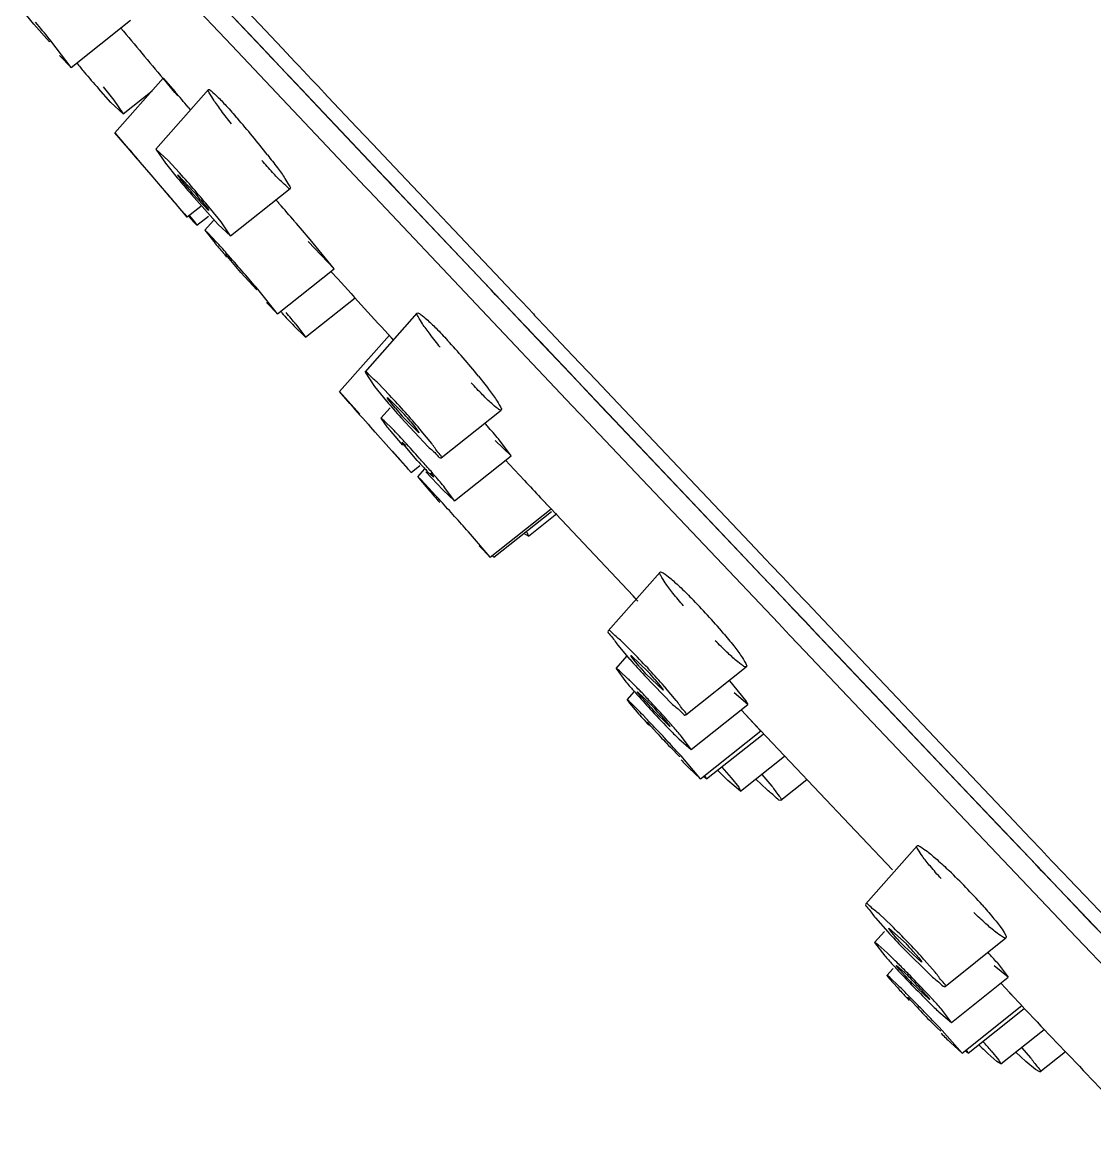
# Model space of a CAD drawing. Header units: millimetres. Extents: x 14221 to 15062, y 1145 to 1740.
# Drawn here: x 14832.17 to 14849.23, y 1624.68 to 1642.38 of the extents above; entities that cross this region are included whole.
import ezdxf

# ---------------------------------------------------------------- set-up
doc = ezdxf.new("R2010")
doc.units = ezdxf.units.MM

msp = doc.modelspace()

# ---------------------------------------------------------------- linework, layer by layer
at = {"color": 7, "linetype": 'Continuous'}
for p, q in [((14834.48, 1643.895), (14836.036, 1642.246)), ((14835.871, 1642.093), (14834.319, 1643.737)), ((14835.5, 1642.008), (14834.1, 1643.493)), ((14832.353, 1642.346), (14832.167, 1642.575)), ((14836.281, 1641.658), (14835.519, 1642.465)), ((14832.602, 1642.068), (14832.353, 1642.346)), ((14832.945, 1641.661), (14833.89, 1642.412)), ((14832.624, 1642.084), (14832.603, 1642.109)), ((14832.945, 1641.661), (14832.624, 1642.084)), ((14836.136, 1641.812), (14835.871, 1642.093)), ((14836.036, 1642.246), (14836.302, 1641.965)), ((14837.368, 1640.031), (14835.5, 1642.008)), ((14836.159, 1641.788), (14836.039, 1641.915)), ((14836.302, 1641.965), (14836.506, 1641.748)), ((14832.761, 1641.849), (14832.945, 1641.661)), ((14836.34, 1641.596), (14836.136, 1641.812)), ((14836.281, 1641.658), (14836.159, 1641.788)), ((14836.506, 1641.748), (14836.568, 1641.683)), ((14836.299, 1641.64), (14836.281, 1641.658)), ((14837.062, 1640.831), (14836.281, 1641.658)), ((14836.357, 1641.578), (14836.299, 1641.64)), ((14836.357, 1641.578), (14836.34, 1641.596)), ((14836.415, 1641.516), (14836.357, 1641.578)), ((14836.568, 1641.683), (14836.775, 1641.464)), ((14833.642, 1640.618), (14834.411, 1641.487)), ((14834.596, 1641.263), (14834.411, 1641.487)), ((14834.411, 1641.487), (14834.599, 1641.27)), ((14836.608, 1641.312), (14836.401, 1641.531)), ((14836.553, 1641.37), (14836.415, 1641.516)), ((14836.775, 1641.464), (14836.874, 1641.359)), ((14833.577, 1641.103), (14833.38, 1641.323)), ((14833.455, 1641.349), (14833.622, 1641.139)), ((14833.77, 1640.919), (14834.235, 1641.288)), ((14834.291, 1640.361), (14835.128, 1641.306)), ((14834.638, 1641.213), (14834.596, 1641.263)), ((14836.87, 1641.034), (14836.553, 1641.37)), ((14836.772, 1641.139), (14836.608, 1641.312)), ((14836.874, 1641.359), (14837.029, 1641.194)), ((14833.77, 1640.919), (14833.577, 1641.103)), ((14833.622, 1641.139), (14833.77, 1640.919)), ((14834.807, 1641.027), (14834.841, 1640.987)), ((14836.868, 1641.037), (14836.772, 1641.139)), ((14837.33, 1640.548), (14836.868, 1641.037)), ((14837.062, 1640.831), (14836.87, 1641.034)), ((14837.029, 1641.194), (14837.492, 1640.704)), ((14837.862, 1639.985), (14837.062, 1640.831)), ((14837.347, 1640.53), (14837.062, 1640.831)), ((14837.492, 1640.704), (14837.746, 1640.436)), ((14833.642, 1640.618), (14833.997, 1640.199)), ((14833.812, 1640.425), (14833.642, 1640.618)), ((14837.583, 1640.28), (14837.33, 1640.548)), ((14837.417, 1640.456), (14837.347, 1640.53)), ((14834.291, 1640.361), (14834.446, 1640.136)), ((14834.487, 1640.18), (14834.291, 1640.361)), ((14837.605, 1640.257), (14837.417, 1640.456)), ((14837.746, 1640.436), (14838, 1640.167)), ((14834.045, 1640.154), (14833.975, 1640.236)), ((14834.219, 1639.951), (14834.045, 1640.154)), ((14834.671, 1639.981), (14834.487, 1640.18)), ((14837.837, 1640.012), (14837.583, 1640.28)), ((14837.676, 1640.182), (14837.605, 1640.257)), ((14837.744, 1640.11), (14837.676, 1640.182)), ((14838, 1640.167), (14839.785, 1638.28)), ((14834.446, 1640.136), (14834.633, 1639.904)), ((14837.625, 1639.758), (14837.368, 1640.031)), ((14837.862, 1639.985), (14837.744, 1640.11)), ((14839.695, 1638.047), (14837.837, 1640.012)), ((14839.51, 1638.243), (14837.862, 1639.985)), ((14837.934, 1639.909), (14837.862, 1639.985)), ((14834.4, 1639.74), (14834.219, 1639.951)), ((14834.643, 1639.951), (14834.899, 1639.68)), ((14834.688, 1639.882), (14834.646, 1639.941)), ((14834.77, 1639.779), (14834.688, 1639.882)), ((14838.002, 1639.837), (14837.934, 1639.909)), ((14838.258, 1639.566), (14838.002, 1639.837)), ((14834.438, 1639.695), (14834.4, 1639.74)), ((14834.467, 1639.661), (14834.438, 1639.695)), ((14834.859, 1639.636), (14835.284, 1639.161)), ((14835.132, 1639.382), (14834.875, 1639.654)), ((14835.48, 1638.98), (14836.429, 1639.734)), ((14837.686, 1639.694), (14837.625, 1639.758)), ((14839.387, 1637.894), (14837.686, 1639.694)), ((14834.622, 1639.471), (14834.746, 1639.328)), ((14834.648, 1639.448), (14834.623, 1639.477)), ((14834.789, 1639.279), (14834.648, 1639.448)), ((14834.789, 1639.28), (14835.006, 1639.452)), ((14835.005, 1639.555), (14835.087, 1639.452)), ((14835.087, 1639.452), (14835.129, 1639.392)), ((14834.746, 1639.328), (14834.789, 1639.279)), ((14834.898, 1639.196), (14834.816, 1639.286)), ((14834.829, 1639.297), (14834.907, 1639.201)), ((14834.945, 1639.148), (14835.13, 1639.295)), ((14835.329, 1639.202), (14835.163, 1639.408)), ((14834.933, 1639.159), (14834.898, 1639.196)), ((14834.907, 1639.201), (14834.945, 1639.148)), ((14834.945, 1639.148), (14834.933, 1639.159)), ((14835.073, 1639.071), (14835.207, 1639.222)), ((14835.284, 1639.161), (14835.48, 1638.98)), ((14835.48, 1638.98), (14835.329, 1639.202)), ((14835.073, 1639.071), (14835.234, 1638.863)), ((14835.122, 1639.026), (14835.073, 1639.071)), ((14835.252, 1638.886), (14835.122, 1639.026)), ((14837.127, 1638.454), (14836.748, 1638.921)), ((14836.718, 1638.892), (14837.127, 1638.454)), ((14835.647, 1638.395), (14835.406, 1638.685)), ((14835.899, 1638.119), (14835.647, 1638.395)), ((14836.229, 1637.74), (14837.127, 1638.454)), ((14837.186, 1638.296), (14837.083, 1638.41)), ((14840.355, 1637.349), (14839.51, 1638.243)), ((14839.626, 1638.12), (14839.51, 1638.243)), ((14839.785, 1638.28), (14839.86, 1638.201)), ((14839.86, 1638.201), (14839.986, 1638.068)), ((14835.915, 1638.13), (14835.886, 1638.163)), ((14836.229, 1637.74), (14835.915, 1638.13)), ((14839.698, 1638.043), (14839.626, 1638.12)), ((14839.864, 1637.868), (14839.695, 1638.047)), ((14839.883, 1637.848), (14839.698, 1638.043)), ((14839.986, 1638.068), (14840.047, 1638.003)), ((14836.052, 1637.922), (14836.229, 1637.74)), ((14836.674, 1637.366), (14837.461, 1637.993)), ((14840.912, 1636.283), (14839.387, 1637.894)), ((14839.955, 1637.772), (14839.864, 1637.868)), ((14840.141, 1637.576), (14839.883, 1637.848)), ((14840.047, 1638.003), (14840.118, 1637.928)), ((14840.118, 1637.928), (14840.298, 1637.738)), ((14836.296, 1637.758), (14836.277, 1637.779)), ((14837.62, 1636.812), (14838.451, 1637.75)), ((14840.156, 1637.559), (14839.955, 1637.772)), ((14840.298, 1637.738), (14840.319, 1637.715)), ((14840.319, 1637.715), (14840.369, 1637.662)), ((14840.369, 1637.662), (14840.573, 1637.447)), ((14836.674, 1637.366), (14836.489, 1637.547)), ((14836.522, 1637.573), (14836.674, 1637.366)), ((14840.163, 1637.553), (14840.141, 1637.576)), ((14840.206, 1637.507), (14840.156, 1637.559)), ((14840.214, 1637.499), (14840.163, 1637.553)), ((14840.41, 1637.291), (14840.206, 1637.507)), ((14840.355, 1637.349), (14840.214, 1637.499)), ((14837.213, 1636.501), (14838.008, 1637.4)), ((14838.08, 1637.314), (14838.041, 1637.357)), ((14841.213, 1636.443), (14840.355, 1637.349)), ((14840.422, 1637.279), (14840.355, 1637.349)), ((14840.573, 1637.447), (14840.827, 1637.179)), ((14840.664, 1637.023), (14840.41, 1637.291)), ((14840.678, 1637.009), (14840.422, 1637.279)), ((14840.827, 1637.179), (14841.039, 1636.954)), ((14840.876, 1636.799), (14840.664, 1637.023)), ((14840.756, 1636.926), (14840.678, 1637.009)), ((14841.039, 1636.954), (14841.297, 1636.682)), ((14837.62, 1636.812), (14837.773, 1636.582)), ((14840.891, 1636.783), (14840.756, 1636.926)), ((14841.133, 1636.527), (14840.876, 1636.799)), ((14840.919, 1636.753), (14840.891, 1636.783)), ((14838.012, 1636.445), (14837.825, 1636.639)), ((14840.978, 1636.691), (14840.919, 1636.753)), ((14841.014, 1636.653), (14840.978, 1636.691)), ((14841.151, 1636.509), (14841.014, 1636.653)), ((14841.297, 1636.682), (14841.554, 1636.411)), ((14837.377, 1636.312), (14837.213, 1636.501)), ((14837.213, 1636.501), (14837.536, 1636.142)), ((14837.773, 1636.582), (14837.963, 1636.352)), ((14841.39, 1636.256), (14841.133, 1636.527)), ((14841.179, 1636.479), (14841.151, 1636.509)), ((14841.272, 1636.381), (14841.179, 1636.479)), ((14841.272, 1636.381), (14841.213, 1636.443)), ((14837.977, 1636.409), (14838.241, 1636.144)), ((14838.021, 1636.338), (14837.98, 1636.398)), ((14838.104, 1636.236), (14838.021, 1636.338)), ((14841.169, 1636.011), (14840.912, 1636.283)), ((14841.493, 1636.147), (14841.272, 1636.381)), ((14841.407, 1636.238), (14841.272, 1636.381)), ((14843.577, 1633.947), (14841.39, 1636.256)), ((14841.554, 1636.411), (14843.74, 1634.102)), ((14837.872, 1636.078), (14838.018, 1636.243)), ((14837.872, 1636.078), (14837.967, 1635.943)), ((14837.926, 1636.038), (14837.872, 1636.078)), ((14838.191, 1636.09), (14838.626, 1635.624)), ((14838.475, 1635.848), (14838.211, 1636.112)), ((14838.831, 1635.45), (14839.785, 1636.209)), ((14841.435, 1636.209), (14841.407, 1636.238)), ((14841.493, 1636.147), (14841.435, 1636.209)), ((14843.581, 1633.943), (14841.493, 1636.147)), ((14837.781, 1635.856), (14837.71, 1635.937)), ((14838.061, 1635.903), (14837.926, 1636.038)), ((14838.348, 1636.021), (14838.431, 1635.919)), ((14838.431, 1635.919), (14838.473, 1635.859)), ((14841.243, 1635.933), (14841.169, 1636.011)), ((14843.109, 1633.963), (14841.243, 1635.933)), ((14838, 1635.611), (14837.781, 1635.856)), ((14838.029, 1635.867), (14838.215, 1635.648)), ((14838.681, 1635.675), (14838.514, 1635.88)), ((14839.688, 1635.724), (14839.944, 1635.479)), ((14839.944, 1635.479), (14839.742, 1635.748)), ((14838.305, 1635.27), (14838, 1635.611)), ((14838.057, 1635.556), (14838.192, 1635.403)), ((14838.21, 1635.699), (14838.27, 1635.645)), ((14838.228, 1635.67), (14838.21, 1635.699)), ((14838.258, 1635.632), (14838.228, 1635.67)), ((14838.45, 1635.408), (14838.258, 1635.632)), ((14839.046, 1634.764), (14839.945, 1635.479)), ((14839.862, 1635.403), (14839.917, 1635.344)), ((14838.356, 1635.215), (14838.305, 1635.27)), ((14838.314, 1635.264), (14838.356, 1635.215)), ((14838.356, 1635.215), (14838.494, 1635.325)), ((14838.461, 1635.146), (14838.574, 1635.274)), ((14838.59, 1635.227), (14838.857, 1634.941)), ((14838.71, 1635.139), (14838.611, 1635.233)), ((14838.661, 1635.207), (14838.706, 1635.149)), ((14840.156, 1635.087), (14839.917, 1635.344)), ((14838.461, 1635.146), (14838.502, 1635.093)), ((14838.508, 1635.102), (14838.461, 1635.146)), ((14838.502, 1635.093), (14838.625, 1634.95)), ((14838.635, 1634.966), (14838.508, 1635.102)), ((14838.857, 1634.941), (14839.046, 1634.764)), ((14839.046, 1634.764), (14838.892, 1634.973)), ((14838.824, 1634.761), (14838.793, 1634.795)), ((14840.58, 1634.637), (14840.413, 1634.812)), ((14840.57, 1634.646), (14840.414, 1634.812)), ((14839.612, 1633.867), (14840.58, 1634.637)), ((14839.671, 1633.867), (14840.586, 1634.595)), ((14840.219, 1634.201), (14840.672, 1634.561)), ((14841.885, 1633.252), (14840.57, 1634.646)), ((14843.841, 1633.668), (14842.958, 1634.601)), ((14839.3, 1634.231), (14839.265, 1634.271)), ((14839.612, 1633.867), (14839.3, 1634.231)), ((14840.219, 1634.201), (14840.149, 1634.242)), ((14840.192, 1634.267), (14840.219, 1634.201)), ((14839.438, 1634.046), (14839.612, 1633.867)), ((14844.196, 1632.816), (14843.109, 1633.963)), ((14843.834, 1633.676), (14843.577, 1633.947)), ((14843.841, 1633.668), (14843.581, 1633.943)), ((14843.74, 1634.102), (14843.997, 1633.831)), ((14839.671, 1633.867), (14839.653, 1633.88)), ((14839.662, 1633.883), (14839.671, 1633.867)), ((14843.997, 1633.831), (14844.076, 1633.748)), ((14841.489, 1632.697), (14842.313, 1633.628)), ((14843.913, 1633.593), (14843.834, 1633.676)), ((14844.73, 1632.73), (14843.841, 1633.668)), ((14843.919, 1633.586), (14843.841, 1633.668)), ((14844.09, 1633.405), (14843.913, 1633.593)), ((14844.076, 1633.748), (14844.254, 1633.561)), ((14844.097, 1633.399), (14843.919, 1633.586)), ((14844.254, 1633.561), (14844.334, 1633.476)), ((14844.334, 1633.476), (14844.393, 1633.414)), ((14844.393, 1633.414), (14844.591, 1633.204)), ((14841.92, 1633.214), (14841.885, 1633.252)), ((14844.171, 1633.32), (14844.09, 1633.405)), ((14844.177, 1633.314), (14844.097, 1633.399)), ((14844.236, 1633.252), (14844.177, 1633.314)), ((14844.428, 1633.049), (14844.23, 1633.258)), ((14844.281, 1633.204), (14844.236, 1633.252)), ((14841.962, 1633.17), (14841.92, 1633.214)), ((14844.434, 1633.042), (14844.281, 1633.204)), ((14844.591, 1633.204), (14844.652, 1633.141)), ((14844.652, 1633.141), (14844.909, 1632.869)), ((14844.495, 1632.979), (14844.434, 1633.042)), ((14844.746, 1632.714), (14844.488, 1632.986)), ((14844.54, 1632.931), (14844.495, 1632.979)), ((14844.62, 1632.847), (14844.54, 1632.931)), ((14844.256, 1632.752), (14844.196, 1632.816)), ((14844.373, 1632.629), (14844.256, 1632.752)), ((14844.73, 1632.73), (14844.62, 1632.847)), ((14844.797, 1632.66), (14844.73, 1632.73)), ((14844.797, 1632.66), (14844.73, 1632.73)), ((14846.517, 1630.846), (14844.746, 1632.714)), ((14844.909, 1632.869), (14846.68, 1631.001)), ((14841.891, 1632.342), (14841.7, 1632.531)), ((14844.513, 1632.481), (14844.373, 1632.629)), ((14845.623, 1631.789), (14844.797, 1632.66)), ((14844.878, 1632.574), (14844.797, 1632.66)), ((14844.975, 1632.472), (14844.878, 1632.574)), ((14841.643, 1632.469), (14841.835, 1632.242)), ((14846.284, 1630.614), (14844.513, 1632.481)), ((14845.135, 1632.303), (14844.975, 1632.472)), ((14841.614, 1632.097), (14841.789, 1632.296)), ((14841.852, 1632.302), (14842.124, 1632.045)), ((14841.897, 1632.232), (14841.855, 1632.292)), ((14841.981, 1632.131), (14841.897, 1632.232)), ((14845.233, 1632.2), (14845.135, 1632.303)), ((14845.491, 1631.928), (14845.233, 1632.2)), ((14841.614, 1632.097), (14841.771, 1631.885)), ((14841.67, 1632.059), (14841.614, 1632.097)), ((14841.809, 1631.929), (14841.67, 1632.059)), ((14842.361, 1631.751), (14842.09, 1632.009)), ((14842.725, 1631.36), (14843.686, 1632.124)), ((14842.067, 1631.985), (14842.514, 1631.526)), ((14842.232, 1631.923), (14842.317, 1631.822)), ((14842.317, 1631.822), (14842.359, 1631.762)), ((14843.417, 1631.898), (14843.673, 1631.587)), ((14845.623, 1631.789), (14845.491, 1631.928)), ((14841.789, 1631.599), (14841.905, 1631.731)), ((14841.957, 1631.725), (14842.143, 1631.548)), ((14842.005, 1631.658), (14841.961, 1631.716)), ((14842.091, 1631.558), (14842.005, 1631.658)), ((14842.572, 1631.588), (14842.403, 1631.787)), ((14843.71, 1631.521), (14843.494, 1631.709)), ((14846.517, 1630.846), (14845.623, 1631.789)), ((14847.69, 1629.61), (14845.623, 1631.789)), ((14841.789, 1631.599), (14841.828, 1631.544)), ((14841.821, 1631.575), (14841.789, 1631.599)), ((14841.828, 1631.544), (14841.95, 1631.401)), ((14841.971, 1631.427), (14841.839, 1631.558)), ((14842.811, 1630.806), (14843.71, 1631.521)), ((14843.673, 1631.587), (14843.71, 1631.521)), ((14842.467, 1631.175), (14842.2, 1631.437)), ((14842.333, 1631.342), (14842.419, 1631.242)), ((14843.918, 1631.101), (14843.611, 1631.432)), ((14843.671, 1631.363), (14843.901, 1631.12)), ((14842.169, 1631.178), (14842.123, 1631.234)), ((14842.164, 1631.227), (14842.132, 1631.26)), ((14842.257, 1631.08), (14842.169, 1631.178)), ((14842.419, 1631.242), (14842.463, 1631.184)), ((14843.901, 1631.12), (14843.911, 1631.109)), ((14842.614, 1630.976), (14842.811, 1630.806)), ((14842.811, 1630.806), (14842.656, 1631.015)), ((14842.959, 1630.339), (14843.918, 1631.102)), ((14843.055, 1630.339), (14843.954, 1631.054)), ((14845.326, 1629.616), (14843.911, 1631.109)), ((14843.911, 1631.109), (14843.918, 1631.101)), ((14846.68, 1631.001), (14847.857, 1629.762)), ((14842.621, 1630.698), (14842.479, 1630.842)), ((14848.306, 1628.961), (14846.517, 1630.846)), ((14847.693, 1629.606), (14846.517, 1630.846)), ((14842.959, 1630.339), (14842.648, 1630.705)), ((14843.595, 1630.146), (14844.296, 1630.703)), ((14848.661, 1628.109), (14846.284, 1630.614)), ((14842.778, 1630.511), (14842.959, 1630.339)), ((14843.393, 1630.313), (14843.231, 1630.474)), ((14843.298, 1630.527), (14843.447, 1630.355)), ((14843.935, 1630.41), (14844.091, 1630.225)), ((14843.055, 1630.339), (14843.011, 1630.371)), ((14843.034, 1630.376), (14843.055, 1630.339)), ((14843.595, 1630.146), (14843.393, 1630.313)), ((14843.447, 1630.355), (14843.565, 1630.206)), ((14844.018, 1630.165), (14843.84, 1630.335)), ((14844.236, 1630), (14844.65, 1630.33)), ((14843.565, 1630.206), (14843.595, 1630.146)), ((14847.857, 1629.762), (14848.116, 1629.488)), ((14846.01, 1628.895), (14845.326, 1629.616)), ((14847.949, 1629.337), (14847.69, 1629.61)), ((14847.953, 1629.333), (14847.693, 1629.606)), ((14848.116, 1629.488), (14848.214, 1629.386)), ((14848.214, 1629.386), (14848.375, 1629.216)), ((14845.585, 1628.352), (14846.402, 1629.274)), ((14848.045, 1629.235), (14847.949, 1629.337)), ((14848.05, 1629.23), (14847.953, 1629.333)), ((14848.206, 1629.066), (14848.045, 1629.235)), ((14848.211, 1629.061), (14848.05, 1629.23)), ((14848.375, 1629.216), (14848.473, 1629.112)), ((14848.306, 1628.961), (14848.206, 1629.066)), ((14848.31, 1628.957), (14848.211, 1629.061)), ((14848.473, 1629.112), (14848.553, 1629.028)), ((14848.553, 1629.028), (14848.731, 1628.84)), ((14849.196, 1628.023), (14848.306, 1628.961)), ((14848.384, 1628.879), (14848.306, 1628.961)), ((14848.39, 1628.873), (14848.31, 1628.957)), ((14848.429, 1628.831), (14848.384, 1628.879)), ((14848.568, 1628.685), (14848.39, 1628.873)), ((14848.561, 1628.691), (14848.429, 1628.831)), ((14848.731, 1628.84), (14848.812, 1628.755)), ((14848.643, 1628.606), (14848.561, 1628.691)), ((14848.649, 1628.6), (14848.568, 1628.685)), ((14848.812, 1628.755), (14849.07, 1628.484)), ((14848.688, 1628.558), (14848.643, 1628.606)), ((14848.906, 1628.329), (14848.649, 1628.6)), ((14848.747, 1628.496), (14848.688, 1628.558)), ((14848.9, 1628.335), (14848.747, 1628.496)), ((14849.07, 1628.484), (14851.872, 1625.534)), ((14848.945, 1628.287), (14848.9, 1628.335)), ((14851.708, 1625.379), (14848.906, 1628.329)), ((14849.005, 1628.224), (14848.945, 1628.287)), ((14845.741, 1628.128), (14845.937, 1627.906)), ((14845.994, 1628.005), (14845.798, 1628.192)), ((14848.83, 1627.931), (14848.661, 1628.109)), ((14849.084, 1628.141), (14849.005, 1628.224)), ((14849.196, 1628.023), (14849.084, 1628.141)), ((14845.955, 1627.965), (14846.232, 1627.713)), ((14846.001, 1627.895), (14845.958, 1627.954)), ((14851.334, 1625.295), (14848.83, 1627.931)), ((14849.262, 1627.953), (14849.196, 1628.023)), ((14845.728, 1627.734), (14845.883, 1627.91)), ((14846.087, 1627.796), (14846.001, 1627.895)), ((14846.847, 1627.039), (14847.817, 1627.81)), ((14845.728, 1627.734), (14845.891, 1627.522)), ((14845.783, 1627.698), (14845.728, 1627.734)), ((14845.925, 1627.571), (14845.783, 1627.698)), ((14846.174, 1627.652), (14846.632, 1627.201)), ((14846.475, 1627.424), (14846.198, 1627.677)), ((14846.343, 1627.594), (14846.429, 1627.495)), ((14846.429, 1627.495), (14846.472, 1627.435)), ((14846.691, 1627.263), (14846.517, 1627.461)), ((14847.676, 1627.416), (14847.852, 1627.183)), ((14845.924, 1627.214), (14846.022, 1627.325)), ((14846.077, 1627.37), (14846.254, 1627.21)), ((14846.127, 1627.302), (14846.081, 1627.36)), ((14846.214, 1627.205), (14846.127, 1627.302)), ((14847.852, 1627.183), (14847.631, 1627.366)), ((14845.924, 1627.214), (14845.965, 1627.158)), ((14845.974, 1627.175), (14845.934, 1627.209)), ((14845.965, 1627.158), (14846.09, 1627.019)), ((14846.108, 1627.048), (14845.974, 1627.175)), ((14846.598, 1626.83), (14846.326, 1627.087)), ((14846.95, 1626.466), (14847.852, 1627.183)), ((14847.741, 1627.084), (14848.018, 1626.788)), ((14846.305, 1626.851), (14846.273, 1626.883)), ((14846.461, 1626.994), (14846.549, 1626.897)), ((14846.549, 1626.897), (14846.594, 1626.84)), ((14847.892, 1626.915), (14847.874, 1626.934)), ((14848.069, 1626.732), (14847.892, 1626.915)), ((14846.313, 1626.802), (14846.265, 1626.857)), ((14846.402, 1626.706), (14846.313, 1626.802)), ((14847.12, 1625.978), (14848.069, 1626.732)), ((14847.215, 1625.978), (14848.108, 1626.688)), ((14848.018, 1626.788), (14848.069, 1626.732)), ((14846.751, 1626.631), (14846.95, 1626.466)), ((14846.95, 1626.466), (14846.791, 1626.674)), ((14846.72, 1626.381), (14846.627, 1626.473)), ((14846.782, 1626.327), (14846.72, 1626.381)), ((14847.12, 1625.978), (14846.801, 1626.339)), ((14847.735, 1625.807), (14848.425, 1626.355)), ((14846.934, 1626.147), (14847.12, 1625.978)), ((14847.215, 1625.978), (14847.169, 1626.011)), ((14847.192, 1626.016), (14847.215, 1625.978)), ((14847.58, 1626.014), (14847.702, 1625.867)), ((14848.134, 1625.842), (14847.975, 1625.99)), ((14848.067, 1626.063), (14848.207, 1625.903)), ((14848.358, 1625.68), (14848.762, 1626.001)), ((14847.673, 1625.844), (14847.528, 1625.972)), ((14847.735, 1625.807), (14847.673, 1625.844)), ((14847.702, 1625.867), (14847.735, 1625.807)), ((14848.289, 1625.714), (14848.134, 1625.842)), ((14848.358, 1625.68), (14848.289, 1625.714))]:
    msp.add_line(p, q, dxfattribs=at)
for centre, radius, start, end in [((14811.615, 1624.943), 27.114, 39.2812, 40.0193), ((14929.106, 1721.231), 123.804, 219.61785, 220.10128), ((14848.55, 1654.609), 20.166, 219.68, 220.2251), ((14847.649, 1653.838), 18.98, 220.2039, 221.2547), ((14728.238, 1550.083), 140.1, 40.47695, 40.60775), ((14825.106, 1631.743), 13.887, 39.4454, 40.9855), ((14824.82, 1631.491), 14.268, 37.9678, 39.4966), ((14756.092, 1573.237), 102.735, 40.70382, 40.84306), ((14821.487, 1628.154), 17.711, 40.6833, 41.8934), ((14848.573, 1651.454), 18.103, 219.6448, 220.7545), ((14914.634, 1708.643), 105.767, 220.6904, 220.84413), ((14757.586, 1574.062), 101.064, 40.33561, 40.472), ((14840.371, 1644.389), 7.254, 219.4549, 220.7524), ((14829.399, 1634.94), 7.261, 39.4614, 40.7532), ((14821.254, 1627.934), 18.03, 39.6265, 40.7314), ((14823.73, 1629.992), 14.811, 39.4747, 39.6062), ((14814.566, 1620.401), 28.895, 41.3534, 41.5289), ((14807.211, 1613.939), 38.685, 40.789, 41.3402), ((14804.177, 1611.3), 42.706, 40.2987, 40.8104), ((14847.153, 1648.751), 15.487, 219.6766, 219.9063), ((14820.436, 1625.411), 20.028, 41.575, 42.2869), ((14853.347, 1653.941), 23.568, 219.9251, 220.4744), ((14809.829, 1615.978), 34.222, 40.9759, 41.604), ((14809.188, 1615.4), 35.085, 40.4506, 41.0019), ((14940.173, 1731.152), 138.667, 222.03874, 222.56359), ((14847.087, 1647.414), 14.481, 221.8241, 222.9532), ((14825.869, 1628.879), 13.749, 39.2182, 40.2409), ((14830.867, 1629.869), 10.979, 40.7736, 42.7188), ((14830.724, 1629.729), 11.179, 38.8894, 40.8377), ((14827.671, 1626.76), 14.168, 41.6106, 43.1228), ((14964.769, 1748.756), 169.919, 221.43368, 221.60281), ((14849.014, 1645.73), 14.494, 220.3163, 221.6893), ((14842.544, 1639.972), 5.803, 220.0703, 221.6901), ((14833.904, 1632.281), 5.808, 40.0786, 41.6919), ((14827.48, 1626.57), 14.437, 40.2912, 41.6708), ((14842.851, 1639.866), 6.264, 218.7734, 219.6667), ((14829.218, 1627.397), 12.27, 42.7282, 43.8857), ((14829.427, 1628.228), 11.879, 40.1031, 40.2661), ((14823.826, 1622.429), 20.754, 40.6613, 40.8423), ((14827.7, 1625.74), 15.658, 39.7308, 40.7064), ((14825.368, 1623.812), 17.53, 42.6764, 42.7994), ((14822.476, 1621.154), 21.458, 41.7591, 42.66), ((14806.328, 1607.294), 42.49, 41.1685, 41.4178), ((14845.073, 1641.322), 8.879, 221.7626, 222.8171), ((14821.689, 1620.441), 22.52, 41.1953, 41.7794), ((14842.921, 1639.327), 5.944, 222.8124, 223.525), ((14823.804, 1622.292), 19.71, 40.8859, 41.1959), ((14825.448, 1623.716), 17.534, 40.7328, 40.8827), ((14829.456, 1627.148), 12.258, 39.6663, 40.801), ((14908.611, 1698.931), 93.606, 223.00388, 223.23422), ((14862.388, 1655.712), 31.556, 221.143, 221.6524), ((14816.993, 1614.903), 29.511, 42.3807, 42.8323), ((14800.76, 1600.077), 51.496, 41.9731, 42.3397), ((14799.795, 1599.191), 52.806, 41.6308, 41.9877), ((14835.806, 1626.324), 9.827, 42.3491, 44.5212), ((14835.754, 1626.26), 9.91, 40.2246, 42.4196), ((14851.612, 1640.814), 13.002, 221.2424, 222.769), ((14832.798, 1623.444), 12.722, 42.6937, 44.3777), ((14845.916, 1635.548), 5.212, 220.9794, 222.7736), ((14838.298, 1628.505), 5.212, 40.9828, 42.7769), ((14832.619, 1623.259), 12.979, 41.2324, 42.7603), ((14848.286, 1637.397), 8.534, 220.2365, 220.9727), ((14835.755, 1625.781), 8.629, 44.5673, 45.4433), ((14833.055, 1623.114), 12.424, 44.0638, 44.5928), ((14851.445, 1640.14), 12.717, 220.9709, 221.7706), ((14855.17, 1643.466), 17.711, 221.7664, 222.8504), ((14831.67, 1621.769), 14.354, 43.9207, 44.0739), ((14829.722, 1619.899), 17.055, 43.1637, 43.9069), ((14834.331, 1624.766), 10.699, 41.0173, 41.2053), ((14840.987, 1630.656), 1.24, 46.6303, 47.7758), ((14847.581, 1636.43), 7.34, 221.58, 222.8542), ((14836.597, 1626.249), 7.671, 42.8217, 43.6974), ((14828.504, 1618.75), 18.728, 42.8253, 43.1784), ((14829.285, 1619.465), 17.67, 41.7546, 42.8453), ((14852.842, 1640.998), 14.517, 221.3824, 221.8862), ((14831.527, 1621.182), 14.63, 43.897, 44.4479), ((14858.057, 1645.67), 21.519, 221.876, 222.2817), ((14827.011, 1616.827), 20.904, 43.6678, 43.9175), ((14854.337, 1642.665), 16.556, 222.779, 224.2638), ((14836.842, 1626.47), 7.341, 41.5827, 42.8567), ((14821.449, 1611.534), 28.581, 43.0628, 43.5511), ((14831.718, 1621.644), 14.403, 41.5542, 41.7354), ((14832.393, 1622.242), 13.502, 41.4091, 41.5539), ((14835.271, 1624.765), 9.674, 40.2382, 41.4776), ((14851.528, 1639.482), 12.512, 222.1844, 222.9315), ((14820.04, 1610.21), 30.516, 42.9115, 43.0718), ((14851.475, 1639.422), 12.432, 222.8945, 223.643), ((14820.823, 1610.93), 29.451, 42.2867, 42.9229), ((14849.247, 1637.702), 9.447, 224.2559, 225.3994), ((14824.976, 1614.713), 23.834, 42.1428, 42.276), ((14853.798, 1641.318), 15.436, 223.7649, 224.4407), ((14842.325, 1629.846), 0.885, 36.7742, 37.6667), ((14840.189, 1621.857), 9.721, 44.029, 46.2247), ((14840.213, 1621.864), 9.699, 41.8595, 44.1008), ((14837.221, 1619.061), 12.529, 43.8431, 45.5535), ((14855.378, 1636.511), 12.774, 222.3466, 223.9069), ((14849.894, 1631.236), 5.132, 222.0994, 223.9155), ((14840.322, 1621.634), 8.164, 45.8697, 46.6596), ((14842.536, 1624.154), 5.13, 42.1018, 43.9197), ((14837.056, 1618.882), 12.772, 42.3473, 43.9115), ((14840.482, 1621.135), 9.55, 41.1301, 42.4083), ((14852.007, 1632.907), 8.149, 221.3582, 221.9619), ((14855.002, 1635.605), 12.18, 221.9775, 222.9082), ((14837.724, 1618.952), 11.897, 45.2295, 45.8825), ((14836.16, 1617.37), 14.122, 45.0884, 45.2453), ((14838.713, 1620.399), 10.526, 42.1439, 42.3192), ((14858.852, 1639.178), 17.433, 222.8953, 223.9928), ((14834.37, 1615.58), 16.653, 44.3855, 45.0759), ((14833.091, 1614.322), 18.448, 43.9769, 44.3986), ((14836.446, 1617.173), 13.816, 45.1432, 45.6234), ((14851.527, 1632.109), 7.231, 222.7101, 223.9996), ((14840.989, 1621.943), 7.447, 43.9613, 45.0078), ((14858.238, 1638.559), 16.56, 223.928, 225.3523), ((14841.15, 1622.091), 7.229, 42.7122, 44.0029), ((14833.842, 1615.038), 17.41, 42.8869, 43.9974), ((14856.401, 1636.478), 13.993, 222.5337, 222.9592), ((14861.408, 1641.141), 20.835, 222.9592, 223.4381), ((14832.113, 1612.813), 19.962, 44.817, 45.1542), ((14836.3, 1617.327), 14.052, 42.6304, 42.8682), ((14826.208, 1606.96), 28.276, 44.264, 44.706), ((14855.466, 1635.258), 12.462, 223.3341, 224.082), ((14824.167, 1604.963), 31.132, 44.0661, 44.273), ((14853.281, 1633.535), 9.503, 225.3259, 226.594), ((14839.42, 1620.182), 9.822, 41.3751, 42.706), ((15810.998, 2543.04), 1329.233, 223.578932, 223.701138), ((14855.456, 1635.236), 12.44, 224.0455, 224.7899), ((14825.624, 1606.366), 29.109, 43.4275, 44.0759), ((14829.357, 1609.905), 23.965, 43.2922, 43.4184), ((14858.132, 1637.576), 16.001, 224.84, 225.5877), ((14841.468, 1620.674), 8.117, 41.1447, 42.5041), ((14846.484, 1625.461), 0.9, 38.084, 38.7526), ((14853.189, 1632.068), 8.319, 225.7794, 227.1172)]:
    msp.add_arc(centre, radius, start, end, dxfattribs=at)
for points, knots in [([(14832.598, 1642.077), (14832.6, 1642.075), (14832.601, 1642.073), (14832.603, 1642.068), (14832.602, 1642.068)], [0, 0, 0, 0, 0.72457, 1, 1, 1, 1]), ([(14835.495, 1640.761), (14835.441, 1640.831), (14835.348, 1640.954), (14835.219, 1641.124), (14835.167, 1641.223), (14835.116, 1641.293), (14835.128, 1641.307)], [0, 0, 0, 0, 0.399611, 0.715151, 0.920298, 1, 1, 1, 1]), ([(14835.128, 1641.307), (14835.138, 1641.318), (14835.204, 1641.254), (14835.282, 1641.191), (14835.429, 1641.031), (14835.531, 1640.918), (14835.589, 1640.851)], [0, 0, 0, 0, 0.07276, 0.275271, 0.593542, 1, 1, 1, 1]), ([(14836.428, 1639.733), (14836.416, 1639.723), (14836.357, 1639.787), (14836.275, 1639.85), (14836.134, 1640.006), (14836.034, 1640.117), (14835.977, 1640.181)], [0, 0, 0, 0, 0.075798, 0.279218, 0.596068, 1, 1, 1, 1]), ([(14836.068, 1640.269), (14836.122, 1640.2), (14836.213, 1640.079), (14836.342, 1639.908), (14836.389, 1639.816), (14836.441, 1639.744), (14836.428, 1639.733)], [0, 0, 0, 0, 0.403869, 0.720911, 0.924578, 1, 1, 1, 1]), ([(14834.646, 1639.941), (14834.645, 1639.943), (14834.643, 1639.946), (14834.642, 1639.95), (14834.643, 1639.951)], [0, 0, 0, 0, 0.702346, 1, 1, 1, 1]), ([(14835.129, 1639.392), (14835.13, 1639.39), (14835.131, 1639.387), (14835.133, 1639.383), (14835.132, 1639.382)], [0, 0, 0, 0, 0.703255, 1, 1, 1, 1]), ([(14838.817, 1637.207), (14838.762, 1637.275), (14838.667, 1637.396), (14838.539, 1637.565), (14838.484, 1637.664), (14838.439, 1637.736), (14838.451, 1637.75)], [0, 0, 0, 0, 0.39832, 0.712713, 0.917598, 1, 1, 1, 1]), ([(14838.451, 1637.75), (14838.462, 1637.762), (14838.532, 1637.709), (14838.614, 1637.644), (14838.768, 1637.493), (14838.873, 1637.382), (14838.933, 1637.317)], [0, 0, 0, 0, 0.075773, 0.278009, 0.595005, 1, 1, 1, 1]), ([(14837.825, 1636.639), (14837.778, 1636.685), (14837.726, 1636.714), (14837.636, 1636.829), (14837.62, 1636.812)], [0, 0, 0, 0, 0.737316, 1, 1, 1, 1]), ([(14839.785, 1636.209), (14839.772, 1636.199), (14839.707, 1636.253), (14839.621, 1636.319), (14839.474, 1636.467), (14839.37, 1636.575), (14839.311, 1636.639)], [0, 0, 0, 0, 0.079335, 0.282877, 0.598323, 1, 1, 1, 1]), ([(14839.425, 1636.748), (14839.48, 1636.679), (14839.574, 1636.559), (14839.701, 1636.388), (14839.753, 1636.295), (14839.798, 1636.22), (14839.785, 1636.209)], [0, 0, 0, 0, 0.402846, 0.718956, 0.92225, 1, 1, 1, 1]), ([(14837.98, 1636.398), (14837.978, 1636.4), (14837.977, 1636.403), (14837.976, 1636.408), (14837.977, 1636.409)], [0, 0, 0, 0, 0.685842, 1, 1, 1, 1]), ([(14838.473, 1635.859), (14838.474, 1635.856), (14838.475, 1635.853), (14838.476, 1635.849), (14838.475, 1635.848)], [0, 0, 0, 0, 0.686985, 1, 1, 1, 1]), ([(14838.626, 1635.624), (14838.672, 1635.578), (14838.729, 1635.545), (14838.812, 1635.435), (14838.831, 1635.45)], [0, 0, 0, 0, 0.731067, 1, 1, 1, 1]), ([(14838.831, 1635.45), (14838.849, 1635.465), (14838.746, 1635.565), (14838.723, 1635.623), (14838.681, 1635.675)], [0, 0, 0, 0, 0.26528, 1, 1, 1, 1]), ([(14838.706, 1635.149), (14838.707, 1635.147), (14838.708, 1635.144), (14838.71, 1635.14), (14838.71, 1635.139)], [0, 0, 0, 0, 0.717087, 1, 1, 1, 1]), ([(14842.685, 1633.093), (14842.628, 1633.159), (14842.531, 1633.278), (14842.402, 1633.444), (14842.343, 1633.542), (14842.301, 1633.614), (14842.313, 1633.628)], [0, 0, 0, 0, 0.398103, 0.711986, 0.916483, 1, 1, 1, 1]), ([(14842.313, 1633.628), (14842.324, 1633.641), (14842.398, 1633.594), (14842.484, 1633.529), (14842.642, 1633.386), (14842.751, 1633.278), (14842.813, 1633.215)], [0, 0, 0, 0, 0.078096, 0.280442, 0.596445, 1, 1, 1, 1]), ([(14841.7, 1632.531), (14841.652, 1632.577), (14841.599, 1632.606), (14841.505, 1632.715), (14841.489, 1632.697)], [0, 0, 0, 0, 0.735269, 1, 1, 1, 1]), ([(14841.489, 1632.697), (14841.472, 1632.678), (14841.571, 1632.583), (14841.601, 1632.521), (14841.643, 1632.469)], [0, 0, 0, 0, 0.272706, 1, 1, 1, 1]), ([(14843.686, 1632.124), (14843.672, 1632.113), (14843.604, 1632.162), (14843.514, 1632.228), (14843.361, 1632.37), (14843.253, 1632.476), (14843.192, 1632.538)], [0, 0, 0, 0, 0.082134, 0.286016, 0.600376, 1, 1, 1, 1]), ([(14843.32, 1632.66), (14843.376, 1632.592), (14843.473, 1632.474), (14843.602, 1632.304), (14843.658, 1632.211), (14843.7, 1632.135), (14843.686, 1632.124)], [0, 0, 0, 0, 0.402596, 0.718239, 0.921072, 1, 1, 1, 1]), ([(14841.855, 1632.292), (14841.854, 1632.294), (14841.852, 1632.297), (14841.851, 1632.301), (14841.852, 1632.302)], [0, 0, 0, 0, 0.675902, 1, 1, 1, 1]), ([(14841.961, 1631.716), (14841.959, 1631.718), (14841.958, 1631.72), (14841.956, 1631.724), (14841.957, 1631.725)], [0, 0, 0, 0, 0.704855, 1, 1, 1, 1]), ([(14842.359, 1631.762), (14842.36, 1631.76), (14842.361, 1631.757), (14842.362, 1631.752), (14842.361, 1631.751)], [0, 0, 0, 0, 0.675768, 1, 1, 1, 1]), ([(14842.514, 1631.526), (14842.562, 1631.481), (14842.62, 1631.448), (14842.705, 1631.344), (14842.725, 1631.36)], [0, 0, 0, 0, 0.728469, 1, 1, 1, 1]), ([(14842.725, 1631.36), (14842.744, 1631.375), (14842.64, 1631.478), (14842.614, 1631.535), (14842.572, 1631.588)], [0, 0, 0, 0, 0.26599, 1, 1, 1, 1]), ([(14842.123, 1631.234), (14842.122, 1631.236), (14842.121, 1631.238), (14842.118, 1631.242), (14842.119, 1631.242)], [0, 0, 0, 0, 0.731754, 1, 1, 1, 1]), ([(14842.463, 1631.184), (14842.465, 1631.182), (14842.466, 1631.18), (14842.468, 1631.176), (14842.467, 1631.175)], [0, 0, 0, 0, 0.704769, 1, 1, 1, 1]), ([(14842.629, 1630.693), (14842.628, 1630.693), (14842.625, 1630.696), (14842.623, 1630.697), (14842.621, 1630.698)], [0, 0, 0, 0, 0.267842, 1, 1, 1, 1]), ([(14844.236, 1630), (14844.216, 1629.985), (14844.125, 1630.085), (14844.066, 1630.119), (14844.018, 1630.165)], [0, 0, 0, 0, 0.274438, 1, 1, 1, 1]), ([(14844.091, 1630.225), (14844.132, 1630.174), (14844.16, 1630.118), (14844.254, 1630.015), (14844.236, 1630)], [0, 0, 0, 0, 0.732396, 1, 1, 1, 1]), ([(14846.784, 1628.753), (14846.726, 1628.818), (14846.627, 1628.932), (14846.494, 1629.094), (14846.434, 1629.189), (14846.39, 1629.261), (14846.402, 1629.274)], [0, 0, 0, 0, 0.399039, 0.713168, 0.91721, 1, 1, 1, 1]), ([(14846.402, 1629.274), (14846.413, 1629.287), (14846.487, 1629.242), (14846.576, 1629.18), (14846.738, 1629.041), (14846.85, 1628.937), (14846.914, 1628.876)], [0, 0, 0, 0, 0.079017, 0.281716, 0.597329, 1, 1, 1, 1]), ([(14845.585, 1628.352), (14845.569, 1628.333), (14845.668, 1628.239), (14845.698, 1628.179), (14845.741, 1628.128)], [0, 0, 0, 0, 0.272095, 1, 1, 1, 1]), ([(14845.798, 1628.192), (14845.749, 1628.236), (14845.695, 1628.265), (14845.601, 1628.369), (14845.585, 1628.352)], [0, 0, 0, 0, 0.734221, 1, 1, 1, 1]), ([(14847.437, 1628.336), (14847.495, 1628.27), (14847.596, 1628.154), (14847.729, 1627.988), (14847.788, 1627.897), (14847.83, 1627.821), (14847.817, 1627.81)], [0, 0, 0, 0, 0.403157, 0.718964, 0.921413, 1, 1, 1, 1]), ([(14847.817, 1627.81), (14847.802, 1627.799), (14847.732, 1627.845), (14847.639, 1627.91), (14847.481, 1628.048), (14847.369, 1628.152), (14847.307, 1628.212)], [0, 0, 0, 0, 0.083459, 0.287792, 0.601659, 1, 1, 1, 1]), ([(14845.958, 1627.954), (14845.956, 1627.957), (14845.955, 1627.96), (14845.954, 1627.964), (14845.955, 1627.965)], [0, 0, 0, 0, 0.676963, 1, 1, 1, 1]), ([(14846.472, 1627.435), (14846.473, 1627.433), (14846.475, 1627.43), (14846.475, 1627.425), (14846.475, 1627.424)], [0, 0, 0, 0, 0.676862, 1, 1, 1, 1]), ([(14846.081, 1627.36), (14846.08, 1627.362), (14846.078, 1627.365), (14846.077, 1627.369), (14846.077, 1627.37)], [0, 0, 0, 0, 0.705877, 1, 1, 1, 1]), ([(14846.847, 1627.039), (14846.866, 1627.054), (14846.762, 1627.156), (14846.735, 1627.211), (14846.691, 1627.263)], [0, 0, 0, 0, 0.265272, 1, 1, 1, 1]), ([(14845.934, 1627.209), (14845.931, 1627.211), (14845.929, 1627.213), (14845.925, 1627.215), (14845.924, 1627.214)], [0, 0, 0, 0, 0.718409, 1, 1, 1, 1]), ([(14846.632, 1627.201), (14846.681, 1627.157), (14846.74, 1627.124), (14846.828, 1627.024), (14846.847, 1627.039)], [0, 0, 0, 0, 0.727325, 1, 1, 1, 1]), ([(14846.265, 1626.857), (14846.264, 1626.859), (14846.262, 1626.861), (14846.259, 1626.865), (14846.26, 1626.865)], [0, 0, 0, 0, 0.732857, 1, 1, 1, 1]), ([(14846.594, 1626.84), (14846.596, 1626.837), (14846.597, 1626.835), (14846.599, 1626.831), (14846.598, 1626.83)], [0, 0, 0, 0, 0.705867, 1, 1, 1, 1]), ([(14848.207, 1625.903), (14848.249, 1625.852), (14848.278, 1625.797), (14848.377, 1625.695), (14848.358, 1625.68)], [0, 0, 0, 0, 0.733556, 1, 1, 1, 1])]:
    msp.add_open_spline(points, degree=3, knots=knots, dxfattribs=at)
for points in [[(14844.177, 1633.314), (14844.175, 1633.316), (14844.173, 1633.318), (14844.171, 1633.32)], [(14844.434, 1633.042), (14844.432, 1633.045), (14844.43, 1633.047), (14844.428, 1633.049)]]:
    msp.add_open_spline(points, degree=3, dxfattribs=at)

doc.saveas('drawing.dxf')
